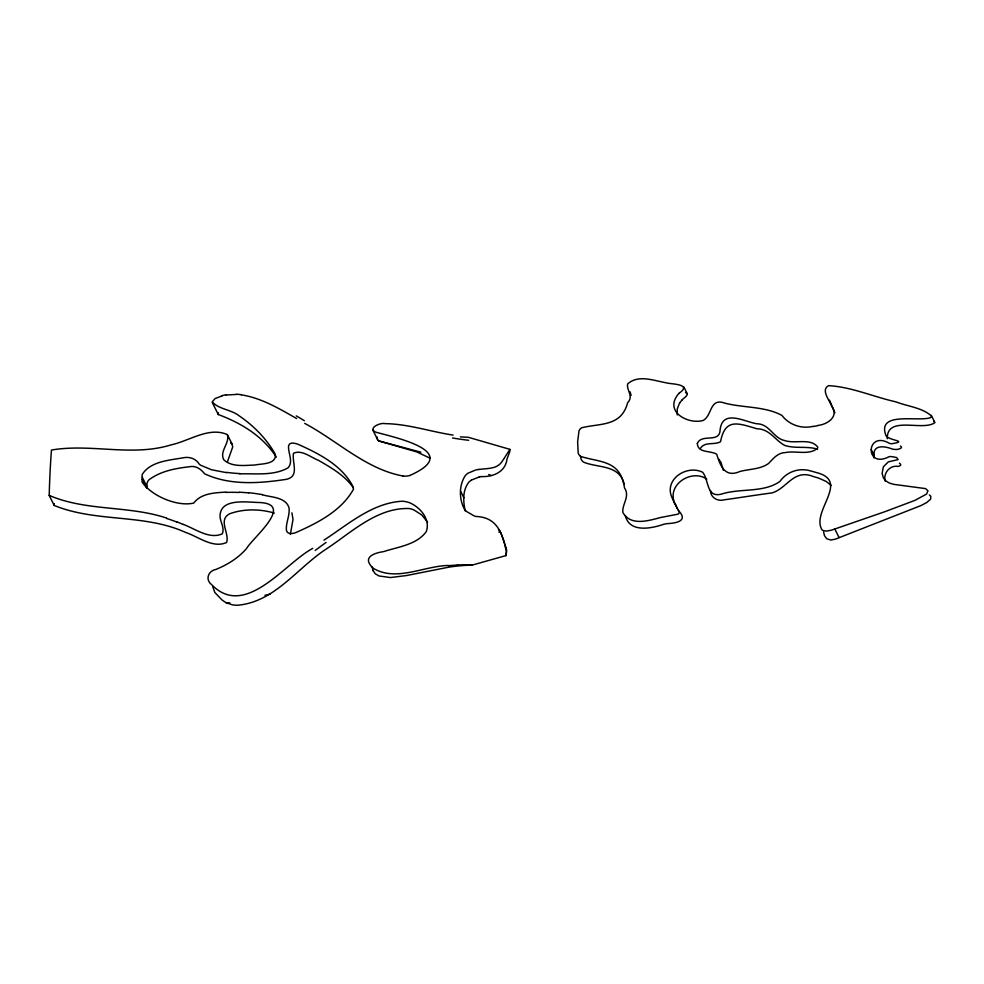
<?xml version="1.0" encoding="UTF-8"?>
<svg xmlns="http://www.w3.org/2000/svg" width="984" height="984" viewBox="0 0 984 984"><rect width="100%" height="100%" fill="white"/><g stroke="black" fill="none" stroke-linecap="round" stroke-linejoin="round"><path stroke-width="1.48" d="M465.223 510.942C463.144 501.422 462.418 490.549 468.741 482.283A17.921 15.289 17.1 0 1 471.447 480.106M226.049 492.123C214.684 492.775 201.179 493.193 193.737 503.07C177.181 506.994 151.142 495.752 142.065 482L142.286 477.289A6.15 5.879 17.6 0 1 142.25 474.399C150.552 461.225 169.383 460.291 183.418 457.744C189.58 456.527 195.853 458.63 199.186 464.042A13.173 12.005 11.6 0 0 200.65 465.235L211.548 469.762L226.554 472.664M353.342 487.732C344.806 475.432 331.387 467.855 318.742 460.475C311.018 457.548 301.904 449.368 293.478 453.255C291.731 463.12 300.87 478.101 283.687 479.725C257.623 483.574 228.878 485.26 204.561 473.759C200.859 468.974 195.656 465.284 189.174 466.785C175.73 468.347 161.56 470.93 150.306 478.864C142.594 483.082 151.597 497.719 142.237 479.073M672.552 498.802C662.712 480.007 686.426 464.202 702.65 472.246C709.439 480.647 705.909 499.491 723.4 493.513C741.715 488.347 764.076 492.664 779.906 481.434C786.868 471.594 799.574 467.277 811.148 471.102A54.489 54.243 -33.6 0 1 815.871 472.431C850.914 480.745 810.939 510.893 821.923 529.724A5.117 4.649 0.9 0 0 823.19 530.524L826.375 531.126L831.406 530.179L885.096 511.618L914.812 500.413L926.584 494.066L927.949 490.844L925.636 488.618L893.792 484.362L889.241 483.021L885.342 480.536L883.435 477.88L882.094 473.476L883.374 466.785L888.294 461.877L898.097 459.589L896.621 457.523L891.283 456.551A14.256 13.727 -7.8 0 0 889.142 456.662C864.419 469.577 865.859 429.541 889.721 443.501A14.231 13.075 -4.2 0 0 891.848 443.722C908.909 440.893 889.081 440.721 885.981 435.691C876.572 411.041 917.063 421.89 930.163 417.769A2.558 1.82 -1.1 0 0 931.344 416.613L931.467 416.011C922.082 407.536 907.519 406.429 895.883 401.841C873.484 396.859 851.467 386.897 828.54 385.642C820.521 389.996 829.684 400.303 831.677 406.207C839.389 416.466 827.335 424.571 817.827 425.432M478.864 469.417A40.639 34.231 9.9 0 0 475.641 470.008L467.978 473.206A17.245 15.264 19.2 0 0 465.358 475.53C458.962 485.063 458.925 498.949 464.337 508.949A16.236 15.781 33.3 0 0 466.797 511.643L473.981 515.813A39.495 39.274 31.2 0 0 475.862 516.465C495.506 517.117 501.434 530.647 505.456 547.424M463.919 497.892L460.721 491.397M377.327 437.142L377.29 438.606A4.17 3.899 -26.5 0 0 378.606 440.881L416.736 451.902L430.34 458.335M290.341 534.472L293.023 519.417L291.916 512.836M630.104 391.878L631.113 395.445M227.427 461.791L232.704 446.994L232.015 444.03L230.563 442.8M218.399 412.862L218.288 414.535C241.068 423.009 262.789 436.023 276.332 457.166M679.587 402.985L677.275 408.877L677.287 414.99M700.251 448.655C704.519 441.09 714.532 445.42 720.522 441.705C725.208 417.929 737.779 423.071 756.905 428.778C769.549 428.79 775.109 440.315 784.691 445.408C795.33 448.901 806.892 445.838 817.507 449.159M504.484 457.806L509.946 449.368L509.872 450.733A11.513 10.75 -26.5 0 1 509.626 452.136L507.769 457.043A59.926 55.94 -26.5 0 0 506.994 459.085C505.407 472.16 492.959 477.019 481.41 476.588M504.066 458.483L502.48 460.906A37.884 19.926 -19 0 1 501.705 461.963C496.6 469.417 486.711 468.224 478.888 469.479M678.96 393.293C691.457 384.904 675.442 384.301 668.628 383.293A82.484 54.846 1.6 0 1 665.541 382.69C653.364 380.464 638.21 374.424 627.669 383.92C626.144 389.91 634.053 396.244 627.644 402.739C621.236 426.933 599.994 423.108 581.642 427.794A7.774 7.269 -1.1 0 0 579.023 430.746L577.633 441.791L578.198 453.169A7.884 7.675 -4.4 0 0 580.585 456.428C600.572 462.591 620.547 460.143 624.471 487.818C630.412 496.649 621.667 504.386 622.909 512.59C630.756 526.268 648.308 520.757 660.473 517.547A79.802 77.355 7.4 0 1 663.61 516.944L678.161 514.115A2.866 2.804 14.3 0 0 679.268 511.864L674.766 503.574A25.793 25.547 -77.2 0 1 672.613 498.79M682.17 399.713C683.991 397.917 690.128 394.51 685.491 392.456M225.767 602.589L232.162 604.754A29.102 27.171 -26.5 0 0 237.439 605.258C274.782 602.048 297.106 568.002 326.356 548.949C351.485 532.418 377.339 507.166 409.455 508.556A23.727 23.235 6.3 0 1 414.006 509.983L421.73 514.939L427.573 522.11M312.764 548.383C285.028 562.922 245.397 619.428 211.671 584.693C204.955 579.625 208.19 570.904 215.877 569.453C227.402 564.742 238.214 558.112 246.455 548.629C252.814 537.572 295.237 503.722 258.952 502.492C246.443 502.283 220.539 497.879 220.01 515.985C220.158 521.975 224.881 527.977 222.298 533.832C209.223 539.687 195.299 528.752 183.147 524.349M323.933 540.154C348.053 524.509 372.259 502.824 402.235 501.225A24.133 23.788 14 0 1 409.184 502.578C420.082 506.908 430.82 519.49 426.244 531.668C416.589 544.853 398.299 546.784 383.735 551.581C377.069 552.565 363.17 555.837 370.538 565.357A17.933 16.666 -23.2 0 0 373.084 568.186C396.072 582.184 423.809 565.935 448.446 565.456M471.397 480.057L479.134 477.031M929.388 494.94L930.79 496.28L930.679 499.048L926.682 502.566L920.938 505.579L835.244 539.195L830.705 540.019L826.658 538.703L824.432 535.567L823.608 531.877M498.839 532.098L500.044 531.544L500.831 532.787L503.993 541.434A59.667 55.707 -26.5 0 0 504.595 543.389L506.329 548.851A11.513 10.75 -26.5 0 1 506.477 550.24A17.085 15.953 -26.5 0 1 505.628 555.677L472.197 565.099L468.421 565.234A175.263 163.615 -26.5 0 0 449.257 567.079L406.503 575.542L390.365 577.547L378.988 575.96L375.298 573.807L373.071 570.622M222.187 395.863L215.115 398.557L212.2 401.902C218.792 409.393 231.252 409.479 239.186 415.851C253.761 425.764 266.713 438.975 275.348 454.374C276.553 464.596 261.437 463.562 254.696 465.051C244.475 465.334 231.966 467.314 223.835 459.872C219.026 451.164 230.182 443.132 227.292 434.559C208.756 426.478 189.346 441.029 171.105 444.866C131.991 457.019 91.045 443.243 51.451 450.045A176.96 29.963 -89.9 0 0 49.2 495.395L54.206 505.444C96.063 522.627 143.996 513.537 185.509 532.381C198.239 536.575 212.95 548.752 226.615 542.467C229.764 533.34 217.685 520.044 229.604 513.796C243.749 508.617 259.997 508.888 274.364 513.07M410.082 475.358C462.185 452.099 398.237 438.286 375.642 432.136C367.29 428.237 380.427 422.284 385.015 423.637C408.139 423.932 430.377 431.668 453.12 435.088M270.293 594.152L264.967 595.295M227.058 603.364L229.789 602.786M226.308 395.027L236.726 394.424M813.005 426.355C801.345 429.098 789.131 424.854 781.911 415.396C764.9 406.207 743.596 407.954 724.925 403.182C709.427 397.351 712.33 415.678 703.179 420.439C689.021 424.584 665.614 412.862 676.746 396.183A24.748 19.508 12.2 0 1 679.071 393.354M457.376 564.841L472.197 565.099M239.838 473.882C255.717 473.329 273.896 476.059 288.177 467.732C293.601 461.385 287.906 453.021 288.558 445.801C289.542 441.533 295.151 443.292 298.004 444.251C318.447 453.403 340.772 464.682 352.1 484.903A28.979 27.859 -33.7 0 1 353.527 489.109C341.583 510.868 317.488 523.021 295.557 532.701C292.605 533.734 287.377 534.62 286.43 530.499C285.606 522.75 290.182 515.345 288.964 507.559C285.409 496.908 271.252 497.449 262.396 494.767M403.071 476.022C365.9 469.245 337.315 440.672 304.708 423.403M239.346 492.184L248.558 492.849M460.377 436.896L468.273 437.277L509.7 449.294M241.166 394.818C261.326 397.917 279.222 408.643 296.664 418.569M900.434 446.01C904.333 448.249 896.584 450.082 894.665 449.381A14.194 12.866 -3.7 0 1 892.549 449.159C885.846 446.355 873.115 443.969 874.026 455.137L871.234 449.528M378.606 440.881L420.881 452.185M166.727 518.113C128.584 505.333 86.42 511.422 49.2 495.395M488.74 474.509L491.164 475.518M899.401 463.12C903.078 465.137 898.54 467.031 896.215 466.256C888.7 466.059 882.783 474.46 885.452 481.483M718.738 459.196L720.977 462.369L723.351 470.303M706.77 479.11C691.149 468.261 664.864 485.727 675.614 504.94M933.693 421.091L934.8 422.702C922.525 431.582 886.633 414.953 887.273 438.716M831.431 485.53L826.068 481.385L818.737 478.162A54.169 54.046 -55.9 0 0 814.002 476.773C793.842 468.224 787.397 488.236 772.145 492.898C756.204 494.977 740.325 497.596 724.384 499.786C717.828 501.754 710.596 497.719 710.423 490.524M678.284 510.462C688.96 521.102 675.983 523.23 666.943 523.648A74.108 69.716 4.3 0 0 663.806 524.251C651.297 528.592 629.452 533.008 625.332 515.641M833.866 410.549L829.5 400.156M931.294 415.346L934.665 422.111M834.776 528.912L839.081 537.547M683.806 386.823L687.201 393.625M372.813 430.033L377.708 439.836M212.347 402.628L218.288 414.535M227.55 434.965L232.261 444.424M142.286 477.289L146.899 486.539M834.395 411.607L834.912 412.702M624.188 484.349C619.576 464.227 597.608 468.199 583.377 462.049A7.897 7.7 -3.8 0 1 580.99 458.778L580.486 456.281M212.716 586.562L214.795 592.454L222.015 599.957A53.554 46.814 -24 0 0 225.828 602.515M874.001 457.129L874.038 457.88M817.876 425.605A54.538 45.891 -2.8 0 1 813.042 426.539M874.173 457.142A22.201 20.332 38.5 0 1 874.186 455.161M677.201 508.445A27.527 26.974 -67 0 1 675.701 504.903M679.673 403.034A26.814 20.024 15.6 0 1 682.342 399.824M222.003 395.666A44.354 25.756 14.3 0 1 226.148 394.818M236.677 394.276A24.612 11.291 9.2 0 1 241.178 394.658M296.233 415.863A442.591 192.766 44.8 0 1 304.363 420.697M410.119 475.493A24.194 21.746 8 0 1 403.071 476.158M468.692 440.278A116.309 46.051 9.3 0 1 452.505 437.978M505.481 547.424A16.421 15.018 27.5 0 1 505.776 549.097M506.342 549.109A29.52 26.568 34.1 0 1 506.01 555.775M448.47 565.714A117.121 102.951 -7.6 0 1 457.376 565.099M315.163 550.462A318.41 124.451 -34.5 0 1 326.085 542.43M176.923 521.877A165.263 163.037 6.7 0 1 183.098 524.46M166.628 518.445A152.545 151.401 1.3 0 1 176.849 522.073M239.838 473.599A154.131 144.685 9.1 0 1 226.591 472.369M248.571 492.713A179.715 176.677 14 0 1 262.421 494.632M226.062 492.418A152.446 148.818 12.6 0 1 239.333 492.48M54.206 505.444A153.332 25.965 -89.9 0 1 54.255 503.611M479.11 476.982A38.856 30.59 7.2 0 1 481.397 476.539M498.507 529.441A13.973 13.96 12 0 1 500.093 531.508M373.096 570.609A11.168 10.037 -23.3 0 1 372.432 567.128M697.336 443.378C697.607 453.39 710.657 450.328 716.684 454.251C720.374 466.047 724.999 478.015 739.796 471.533C749.414 468.864 760.337 469.491 768.676 463.39C773.227 458.483 778.024 452.665 785.355 452.578C795.749 450.426 808.577 455.555 817.384 448.446A4.01 3.764 -11.8 0 0 817.79 447.154C810.57 437.56 795.035 444.239 784.592 440.512C773.338 438.237 769.599 423.907 756.893 423.76C744.79 421.976 722.391 408.495 720.091 430.045C719.661 443.501 701.715 433.267 697.336 443.378"/></g></svg>
